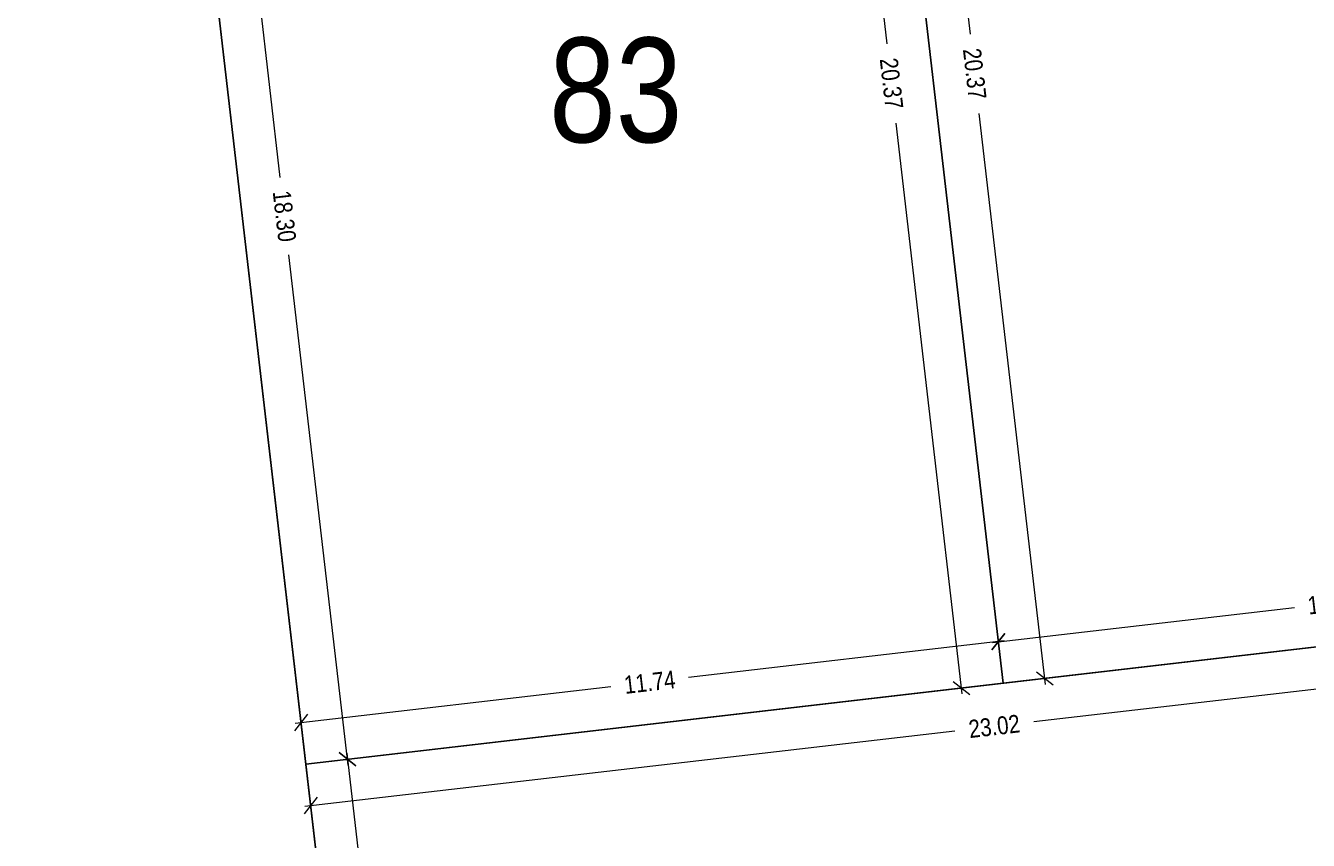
# Model space of a CAD drawing. Header units: millimetres. Extents: x 29397 to 29927, y 26123 to 26652.
# Drawn here: x 29767.02 to 29788.48, y 26273.64 to 26287.28 of the extents above; entities that cross this region are included whole.
import ezdxf
from ezdxf.enums import TextEntityAlignment as Align

# ---------------------------------------------------------------- set-up
doc = ezdxf.new("R2010")
doc.units = ezdxf.units.MM
doc.header["$LTSCALE"] = 0.3
for name, color, linetype in [('_IndivSubPlot', 180, 'Continuous'), ('_IndivSubPlot_DIMENSION', 7, 'Continuous'), ('_InternalRoad', 3, 'Continuous')]:
    doc.layers.add(name, color=color, linetype=linetype)
doc.layers.get('0').off()
doc.styles.add('PreDCRFont', font='ARIALN.TTF')
doc.dimstyles.new('PDCR-PLOT-INT', dxfattribs={"dimtxt": 0.3, "dimasz": 0.25, "dimexe": 0.25, "dimexo": 0.25, "dimgap": 0.25, "dimtad": 0, "dimzin": 0, "dimdsep": 46, "dimtxsty": 'PreDCRFont', "dimblk": 'OBLIQUE', "dimcen": 0.5, "dimdle": 0.1, "dimadec": 0, "dimazin": 0, "dimtfac": 1, "dimtix": 1, "dimtofl": 0, "dimtmove": 1, "dimatfit": 1, "dimfxl": 1, "dimtolj": 1, "dimtzin": 0, "dimlwd": 15, "dimarcsym": 0})

# ---------------------------------------------------------------- blocks, each defined once
blk = doc.blocks.new('_Oblique')
at = {"color": 0, "linetype": 'ByBlock', "lineweight": -2}
blk.add_line((-0.5, -0.5), (0.5, 0.5), dxfattribs=at)
blk = doc.blocks.new('*D766')
at = {"layer": '_IndivSubPlot_DIMENSION', "color": 0, "lineweight": 15, "transparency": 16777216}
for p, q in [((29770.287, 26293.277), (29771.276, 26284.739)), ((29772.416, 26274.904), (29771.427, 26283.442))]:
    blk.add_line(p, q, dxfattribs=at)
at = {"layer": '_IndivSubPlot_DIMENSION', "color": 0, "lineweight": 15, "transparency": 16777216, "xscale": 0.25, "yscale": 0.25, "zscale": 0.25}
for p, rotation in [((29770.298, 26293.178), 96.61144071519668), ((29772.405, 26275.003), 276.6114407151967)]:
    blk.add_blockref('_Oblique', p, dxfattribs=dict(at, rotation=rotation))
at = {"layer": '_IndivSubPlot_DIMENSION', "color": 0, "lineweight": 15, "transparency": 16777216, "insert": (29771.351, 26284.09), "char_height": 0.3, "attachment_point": 5, "rotation": 276.6114, "style": 'PreDCRFont'}
blk.add_mtext('\\A1;18.30', dxfattribs=at)
blk = doc.blocks.new('*D767')
at = {"layer": '_IndivSubPlot_DIMENSION', "color": 0, "lineweight": 15, "transparency": 16777216}
for p, q in [((29783.39, 26276.981), (29778.109, 26276.369)), ((29771.529, 26275.606), (29776.811, 26276.218))]:
    blk.add_line(p, q, dxfattribs=at)
at = {"layer": '_IndivSubPlot_DIMENSION', "color": 0, "lineweight": 15, "transparency": 16777216, "xscale": 0.25, "yscale": 0.25, "zscale": 0.25}
for p, rotation in [((29783.291, 26276.969), 6.61144071524422), ((29771.629, 26275.618), 186.6114407152442)]:
    blk.add_blockref('_Oblique', p, dxfattribs=dict(at, rotation=rotation))
at = {"layer": '_IndivSubPlot_DIMENSION', "color": 0, "lineweight": 15, "transparency": 16777216, "insert": (29777.46, 26276.293), "char_height": 0.3, "attachment_point": 5, "rotation": 6.6114, "style": 'PreDCRFont'}
blk.add_mtext('\\A1;11.74', dxfattribs=at)
blk = doc.blocks.new('*D768')
at = {"layer": '_IndivSubPlot_DIMENSION', "color": 0, "lineweight": 15, "transparency": 16777216}
for p, q in [((29780.319, 26296.528), (29781.426, 26286.974)), ((29782.687, 26276.094), (29781.58, 26285.648))]:
    blk.add_line(p, q, dxfattribs=at)
at = {"layer": '_IndivSubPlot_DIMENSION', "color": 0, "lineweight": 15, "transparency": 16777216, "xscale": 0.25, "yscale": 0.25, "zscale": 0.25}
for p, rotation in [((29780.331, 26296.429), 96.61144071521585), ((29782.676, 26276.193), 276.6114407152158)]:
    blk.add_blockref('_Oblique', p, dxfattribs=dict(at, rotation=rotation))
at = {"layer": '_IndivSubPlot_DIMENSION', "color": 0, "lineweight": 15, "transparency": 16777216, "insert": (29781.503, 26286.311), "char_height": 0.3, "attachment_point": 5, "rotation": 276.6114, "style": 'PreDCRFont'}
blk.add_mtext('\\A1;20.37', dxfattribs=at)
blk = doc.blocks.new('*D924')
at = {"layer": '_IndivSubPlot_DIMENSION', "color": 0, "lineweight": 15, "transparency": 16777216}
for p, q in [((29794.756, 26276.889), (29783.885, 26275.629)), ((29771.691, 26274.215), (29782.562, 26275.475))]:
    blk.add_line(p, q, dxfattribs=at)
at = {"layer": '_IndivSubPlot_DIMENSION', "color": 0, "lineweight": 15, "transparency": 16777216, "xscale": 0.25, "yscale": 0.25, "zscale": 0.25}
for p, rotation in [((29794.657, 26276.877), 6.61144071524876), ((29771.79, 26274.227), 186.6114407152488)]:
    blk.add_blockref('_Oblique', p, dxfattribs=dict(at, rotation=rotation))
at = {"layer": '_IndivSubPlot_DIMENSION', "color": 0, "lineweight": 15, "transparency": 16777216, "insert": (29783.223, 26275.552), "char_height": 0.3, "attachment_point": 5, "rotation": 6.6114, "style": 'PreDCRFont'}
blk.add_mtext('\\A1;23.02', dxfattribs=at)
blk = doc.blocks.new('*D925')
at = {"layer": '_IndivSubPlot_DIMENSION', "color": 0, "lineweight": 15, "transparency": 16777216}
for p, q in [((29772.393, 26275.102), (29773.032, 26269.592)), ((29773.821, 26262.785), (29773.182, 26268.295))]:
    blk.add_line(p, q, dxfattribs=at)
at = {"layer": '_IndivSubPlot_DIMENSION', "color": 0, "lineweight": 15, "transparency": 16777216, "xscale": 0.25, "yscale": 0.25, "zscale": 0.25}
for p, rotation in [((29772.405, 26275.003), 96.61144071521127), ((29773.809, 26262.884), 276.6114407152112)]:
    blk.add_blockref('_Oblique', p, dxfattribs=dict(at, rotation=rotation))
at = {"layer": '_IndivSubPlot_DIMENSION', "color": 0, "lineweight": 15, "transparency": 16777216, "insert": (29773.107, 26268.943), "char_height": 0.3, "attachment_point": 5, "rotation": 276.6114, "style": 'PreDCRFont'}
blk.add_mtext('\\A1;12.20', dxfattribs=at)
blk = doc.blocks.new('*D929')
at = {"layer": '_IndivSubPlot_DIMENSION', "color": 0, "lineweight": 15, "transparency": 16777216}
for p, q in [((29781.71, 26296.689), (29782.817, 26287.135)), ((29784.078, 26276.255), (29782.971, 26285.81))]:
    blk.add_line(p, q, dxfattribs=at)
at = {"layer": '_IndivSubPlot_DIMENSION', "color": 0, "lineweight": 15, "transparency": 16777216, "xscale": 0.25, "yscale": 0.25, "zscale": 0.25}
for p, rotation in [((29781.721, 26296.59), 96.61144071521575), ((29784.067, 26276.355), 276.6114407152158)]:
    blk.add_blockref('_Oblique', p, dxfattribs=dict(at, rotation=rotation))
at = {"layer": '_IndivSubPlot_DIMENSION', "color": 0, "lineweight": 15, "transparency": 16777216, "insert": (29782.894, 26286.472), "char_height": 0.3, "attachment_point": 5, "rotation": 276.6114, "style": 'PreDCRFont'}
blk.add_mtext('\\A1;20.37', dxfattribs=at)
blk = doc.blocks.new('*D930')
at = {"layer": '_IndivSubPlot_DIMENSION', "color": 0, "lineweight": 15, "transparency": 16777216}
for p, q in [((29794.595, 26278.28), (29789.543, 26277.694)), ((29783.191, 26276.958), (29788.244, 26277.543))]:
    blk.add_line(p, q, dxfattribs=at)
at = {"layer": '_IndivSubPlot_DIMENSION', "color": 0, "lineweight": 15, "transparency": 16777216, "xscale": 0.25, "yscale": 0.25, "zscale": 0.25}
for p, rotation in [((29794.496, 26278.268), 6.611440715253535), ((29783.291, 26276.969), 186.6114407152535)]:
    blk.add_blockref('_Oblique', p, dxfattribs=dict(at, rotation=rotation))
at = {"layer": '_IndivSubPlot_DIMENSION', "color": 0, "lineweight": 15, "transparency": 16777216, "insert": (29788.893, 26277.619), "char_height": 0.3, "attachment_point": 5, "rotation": 6.6114, "style": 'PreDCRFont'}
blk.add_mtext('\\A1;11.28', dxfattribs=at)

msp = doc.modelspace()

# ---------------------------------------------------------------- linework, layer by layer
at = {"layer": '_IndivSubPlot'}
for points in [[(29792.333, 26296.924), (29781.026, 26296.509), (29783.371, 26276.274), (29794.576, 26277.573)], [(29794.576, 26277.573), (29771.709, 26274.922), (29773.114, 26262.803), (29795.981, 26265.454)]]:
    msp.add_lwpolyline(points, close=True, dxfattribs=at)
msp.add_lwpolyline([(29769.603, 26293.097), (29771.709, 26274.922), (29783.371, 26276.274), (29781.026, 26296.509)], dxfattribs=at)
at = {"layer": '_InternalRoad'}
msp.add_lwpolyline([(29769.257, 26296.077), (29757.228, 26295.636), (29773.662, 26153.852), (29786.106, 26150.71)], close=True, dxfattribs=at)

# ---------------------------------------------------------------- texts
at = {"layer": '_IndivSubPlot', "lineweight": 30, "style": 'PreDCRFont'}
msp.add_text('83', height=1.75, dxfattribs=at).set_placement((29776.892, 26286.203), align=Align.MIDDLE_CENTER)

# ---------------------------------------------------------------- dimensions: what is measured, and where the dimension line sits
at = {"layer": '_IndivSubPlot_DIMENSION', "lineweight": 15}
for p1, p2, text, picture, middle in [((29782.676, 26276.193), (29780.331, 26296.429), '20.37', '*D768', (29781.503, 26286.311)), ((29781.721, 26296.59), (29784.067, 26276.355), '20.37', '*D929', (29782.894, 26286.472)), ((29770.298, 26293.178), (29772.405, 26275.003), '18.30', '*D766', (29771.351, 26284.09)), ((29783.291, 26276.969), (29794.496, 26278.268), '11.28', '*D930', (29788.893, 26277.619)), ((29771.629, 26275.618), (29783.291, 26276.969), '11.74', '*D767', (29777.46, 26276.293)), ((29794.657, 26276.877), (29771.79, 26274.227), '23.02', '*D924', (29783.223, 26275.552)), ((29772.405, 26275.003), (29773.809, 26262.884), '12.20', '*D925', (29773.107, 26268.943))]:
    dim = msp.add_aligned_dim(p1=p1, p2=p2, distance=0, text=text, dimstyle='PDCR-PLOT-INT', dxfattribs=at)
    dim.commit()
    dim.dimension.update_dxf_attribs({"geometry": picture, "text_midpoint": middle})

doc.saveas('drawing.dxf')
